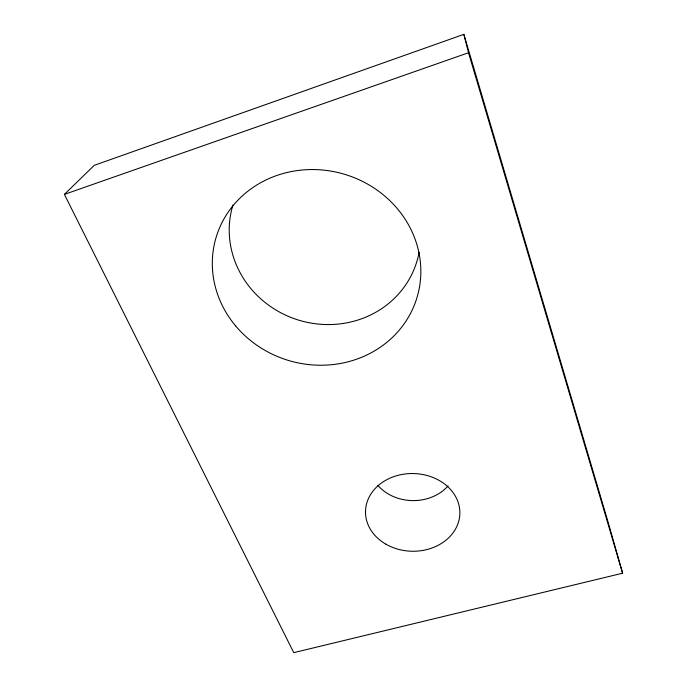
<?xml version="1.0" encoding="UTF-8"?>
<svg xmlns="http://www.w3.org/2000/svg" width="687" height="687" viewBox="0 0 687 687"><rect width="100%" height="100%" fill="white"/><g stroke="black" fill="none" stroke-linecap="round" stroke-linejoin="round"><path stroke-width="1.03" d="M64.389 194.387L94.239 165.344L463.854 34.35L607.789 521.047L622.611 573.207L293.761 652.65L64.389 194.387L468.525 52.736L463.854 34.35M468.525 52.736L622.611 573.207M419.113 252.249A96.206 90.693 18.5 0 1 303.379 321.456A96.206 90.693 18.5 0 1 232.945 205.001M448.096 485.898A43.702 36.969 1.2 0 1 377.884 485.417M235.624 325.896A104.853 97.211 16.4 0 0 413.96 306.058A104.853 97.211 16.4 0 0 300.133 170.221A104.853 97.211 16.4 0 0 235.624 325.896M385.896 544.173A47.188 38.858 1.4 0 0 459.715 515.885A47.188 38.858 1.4 0 0 392.44 477.13A47.188 38.858 1.4 0 0 385.896 544.173"/></g></svg>
